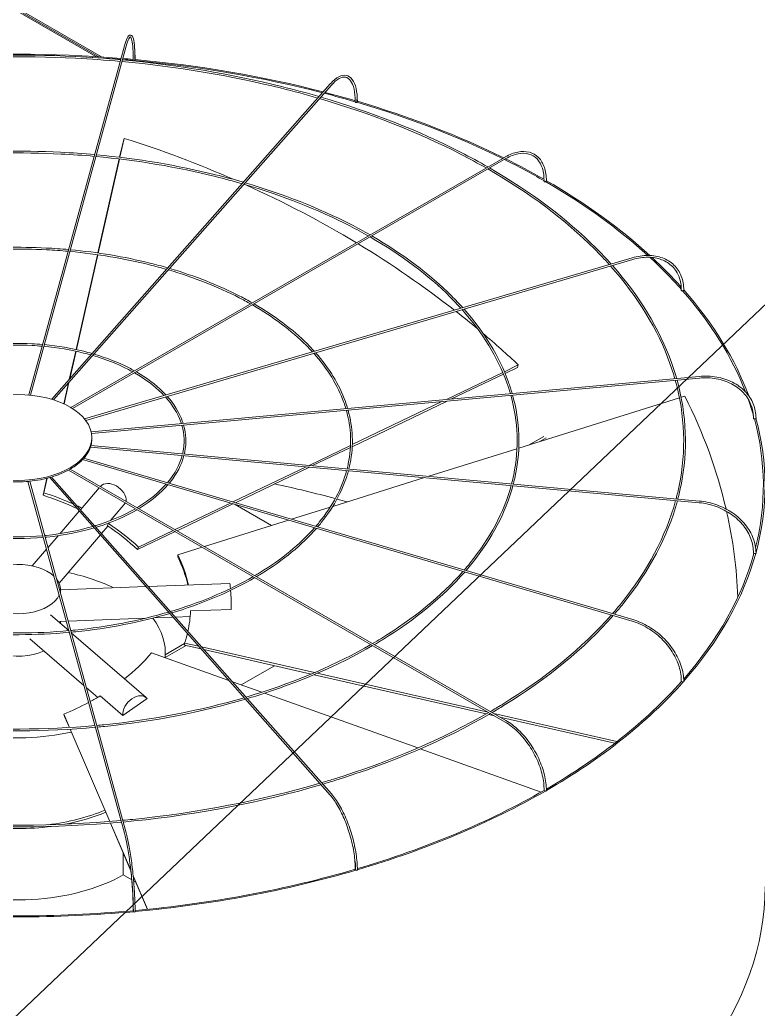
# Model space of a CAD drawing. Header units: millimetres. Extents: x -312439 to 477422, y -331570 to 212570.
# Drawn here: x -164590 to -163554, y -84775 to -83386 of the extents above; entities that cross this region are included whole.
import ezdxf

# ---------------------------------------------------------------- set-up
doc = ezdxf.new("R2010")
doc.units = ezdxf.units.MM
doc.styles.add('ROMAND', font='ROMAND.SHX')
doc.dimstyles.new('1-50 (MILIMETRO)', dxfattribs={"dimscale": 0, "dimtxt": 125, "dimasz": 125, "dimexe": 100, "dimexo": 100, "dimgap": 50, "dimtad": 0, "dimdec": 0, "dimzin": 0, "dimdsep": 46, "dimtxsty": 'ROMAND', "dimcen": -390, "dimclrd": 1, "dimclre": 1, "dimclrt": 3, "dimadec": 0, "dimazin": 0, "dimtfac": 1, "dimtdec": 0, "dimtix": 1, "dimtmove": 2, "dimatfit": 2, "dimfxl": 1, "dimtvp": 1, "dimtolj": 1, "dimtzin": 0, "dimarcsym": 0})

msp = doc.modelspace()

# ---------------------------------------------------------------- linework, layer by layer
at = {"color": 3, "linetype": 'Continuous', "lineweight": 0, "extrusion": (-1.11022e-16, 0.816497, 0.57735)}
for p, q in [((-164475.234, -83438.271), (-165473.568, -82861.883)), ((-165473.136, -82864.132), (-164479.131, -83438.022)), ((-165472.72, -82866.373), (-164483.011, -83437.781)), ((-164442.933, -83422.627), (-164577.401, -83912.795)), ((-164440.571, -83423.275), (-164574.926, -83913.033)), ((-164154.412, -83476.216), (-164545.09, -83918.898)), ((-164542.525, -83919.694), (-164152.576, -83477.837)), ((-164443.258, -83552.609), (-164449.279, -83579.19)), ((-164444.588, -83556.041), (-164443.258, -83552.609)), ((-164449.817, -83579.125), (-164444.588, -83556.041)), ((-163908.899, -83578.822), (-164518.091, -83930.539)), ((-164515.726, -83932.002), (-163907.675, -83580.944)), ((-164480.247, -83713.47), (-164450.361, -83581.527)), ((-164449.823, -83581.592), (-164479.711, -83713.547)), ((-164510.94, -83848.977), (-164480.79, -83715.867)), ((-164480.254, -83715.944), (-164510.413, -83849.091)), ((-163730.479, -83720.278), (-164499.049, -83946.372)), ((-163729.788, -83722.628), (-164497.414, -83948.444)), ((-164520.455, -83890.983), (-164511.481, -83851.366)), ((-164510.954, -83851.48), (-164519.711, -83890.14)), ((-163909.957, -83880.122), (-163890.35, -83870.712)), ((-163891.68, -83874.144), (-163890.35, -83870.712)), ((-164489.672, -83964.669), (-163636.584, -83886.659)), ((-163991.13, -83919.08), (-163912.167, -83881.183)), ((-163911.191, -83883.508), (-163983.94, -83918.423)), ((-163891.68, -83874.144), (-163908.98, -83882.446)), ((-164528.211, -83925.226), (-164521.583, -83895.963)), ((-164520.839, -83895.12), (-164527.71, -83925.458)), ((-163636.361, -83889.099), (-164489.215, -83967.087)), ((-163656.801, -83914.5), (-163661.893, -83916.095)), ((-163990.272, -83921.462), (-164123.43, -83985.369)), ((-164123.312, -83982.519), (-163997.462, -83922.119)), ((-163664.244, -83916.832), (-163889.771, -83987.483)), ((-163854.74, -83970.868), (-163876.099, -83983.2)), ((-164490.019, -83983.589), (-163636.361, -84061.65)), ((-164488.806, -83974.422), (-164488.806, -83972.422)), ((-164183.871, -84011.584), (-164125.807, -83983.716)), ((-163860.952, -83978.455), (-163851.276, -83972.868)), ((-163636.584, -84064.089), (-164490.742, -83985.982)), ((-164125.949, -83986.578), (-164178.982, -84012.031)), ((-163892.258, -83988.262), (-164015.772, -84026.955)), ((-163730.479, -84230.471), (-164501.807, -84003.565)), ((-164499.969, -84001.553), (-163729.788, -84228.121)), ((-163908.899, -84371.927), (-164521.489, -84018.248)), ((-163907.675, -84369.805), (-164519.012, -84016.849)), ((-164291.035, -84063.016), (-164188.176, -84013.65)), ((-164183.287, -84014.097), (-164287.427, -84064.077)), ((-164578.448, -84034.138), (-164442.933, -84528.122)), ((-164440.571, -84527.474), (-164575.969, -84033.915)), ((-164557.284, -84053.582), (-164551.901, -84029.814)), ((-164551.314, -84029.667), (-164555.954, -84050.15)), ((-164547.834, -84028.741), (-164154.412, -84474.533)), ((-164545.231, -84027.989), (-164152.576, -84472.912)), ((-164021.85, -84028.859), (-164150.832, -84069.266)), ((-164557.284, -84053.582), (-164555.954, -84050.15)), ((-164478.393, -84043.129), (-164504.739, -84073.871)), ((-164441.6, -84064.372), (-164462.725, -84089.02)), ((-164371.861, -84101.807), (-164294.334, -84064.599)), ((-164290.725, -84065.66), (-164369.219, -84103.333)), ((-164236.472, -84096.094), (-164287.586, -84066.584)), ((-164506.349, -84075.749), (-164533.553, -84107.491)), ((-164154.437, -84070.395), (-164208.441, -84087.313)), ((-164212.644, -84088.63), (-164330.653, -84125.598)), ((-164476.806, -84109.224), (-164534.774, -84176.86)), ((-164466.259, -84096.917), (-164475.197, -84107.346)), ((-164371.894, -84104.616), (-164424.607, -84129.915)), ((-164423.276, -84126.483), (-164374.536, -84103.091)), ((-164535.985, -84110.328), (-164550.394, -84127.141)), ((-164552.318, -84129.386), (-164572.375, -84152.788)), ((-164424.607, -84129.915), (-164423.276, -84126.483)), ((-164368.267, -84140.309), (-164368.172, -84137.352)), ((-164333.829, -84126.593), (-164368.172, -84137.352)), ((-164295.33, -84177.518), (-164409.532, -84181.751)), ((-164412.696, -84181.868), (-164532.97, -84186.326)), ((-164532.97, -84185.283), (-164532.97, -84190.657)), ((-164350.329, -84215.946), (-164293.1, -84213.825)), ((-164521.067, -84243.634), (-164546.61, -84221.499)), ((-164524.645, -84230.263), (-164533.651, -84230.597)), ((-164532.97, -84230.572), (-164532.97, -84233.319)), ((-164413.516, -84226.144), (-164522.13, -84230.17)), ((-164374.885, -84224.713), (-164401.612, -84225.703)), ((-164350.806, -84223.82), (-164371.721, -84224.595)), ((-164412.623, -84337.609), (-164517.616, -84246.625)), ((-164499.892, -84320.491), (-164575.566, -84254.914)), ((-164358.713, -84261.837), (-164385.692, -84277.413)), ((-164358.783, -84264.029), (-164358.688, -84261.072)), ((-164358.688, -84261.072), (-164338.795, -84265.607)), ((-164296.377, -84313.671), (-164405.083, -84274.844)), ((-164385.692, -84281.413), (-164356.487, -84264.552)), ((-164385.692, -84281.77), (-164385.692, -84274.52)), ((-164335.504, -84269.335), (-164358.783, -84264.029)), ((-164334.705, -84266.539), (-164176.536, -84302.594)), ((-164181.114, -84304.529), (-164331.415, -84270.268)), ((-164232.31, -84292.859), (-164279.067, -84319.853)), ((-164172.478, -84303.519), (-163932.722, -84358.173)), ((-164250.355, -84330.108), (-164291.606, -84315.375)), ((-163935.455, -84360.528), (-164177.021, -84305.462)), ((-164480.505, -84337.292), (-164496.56, -84323.378)), ((-164031.346, -84408.332), (-164246.581, -84331.456)), ((-164477.23, -84335.336), (-164445.434, -84362.89)), ((-164445.434, -84362.89), (-164411.239, -84339.07)), ((-163924.626, -84360.018), (-163751.909, -84399.39)), ((-164528.277, -84360.66), (-164520.157, -84379.576)), ((-164527.042, -84363.997), (-164528.277, -84360.66)), ((-164520.349, -84379.587), (-164527.042, -84363.997)), ((-163924.197, -84363.094), (-163931.931, -84361.331)), ((-163754.875, -84401.692), (-163916.102, -84364.94)), ((-164463.744, -84511.443), (-164519.322, -84381.979)), ((-164519.13, -84381.967), (-164463.554, -84511.428)), ((-163858.289, -84470.143), (-164027.975, -84409.536)), ((-164434.048, -84580.616), (-164462.725, -84513.818)), ((-164462.534, -84513.802), (-164434.116, -84580)), ((-164444.649, -84555.922), (-164444.649, -84586.598)), ((-164432.794, -84593.442), (-164444.649, -84586.598)), ((-164430.798, -84587.727), (-164410.585, -84634.812)), ((-164410.774, -84634.831), (-164430.741, -84588.321)), ((-164427.141, -84596.706), (-164430.132, -84594.979))]:
    msp.add_line(p, q, dxfattribs=at)
at = {"color": 3, "linetype": 'Continuous', "lineweight": 0}
for centre, major_axis, ratio, start_param, end_param in [((-164592.865, -84039.957), (-1048.768, 0), 0.57735027, 4.57359934, 4.85199434), ((-164592.865, -84039.957), (-1046.319, 0), 0.57735027, 4.57364216, 4.63432464), ((-164592.865, -84039.957), (-1046.319, 0), 0.57735027, 4.55682048, 4.57124415), ((-164592.865, -84039.957), (-1048.768, 0), 0.57735027, 4.55718579, 4.57120693), ((-164429.522, -83443.203), (1.225, -0.004), 0.56474576, 3.14159265, 4.55699194), ((-164429.522, -83443.203), (1.225, -0.004), 0.56474576, 4.55699194, 6.12778827), ((-164592.865, -84039.957), (-1046.319, 0), 0.57735027, 4.2914666, 4.55448885), ((-164429.331, -83442.505), (1.225, 0), 0.57735027, 5.71748689, 6.28318531), ((-164592.865, -84039.957), (-1048.768, 0), 0.57735027, 4.29134899, 4.55463788), ((-164592.865, -84039.957), (-1046.319, 0), 0.57735027, 4.24262693, 4.28868124), ((-164592.865, -84039.957), (-1048.768, 0), 0.57735027, 4.24381435, 4.28857014), ((-164118.001, -83501.642), (1.225, -0.01), 0.56597275, 3.14159265, 4.24604342), ((-164118.001, -83501.642), (1.225, -0.01), 0.56597275, 4.24604342, 5.81683974), ((-164592.865, -84039.957), (-1046.319, 0), 0.57735027, 4.00461262, 4.24016109), ((-164117.445, -83501.012), (1.225, 0), 0.57735027, 5.29033196, 6.28318531), ((-164592.865, -84039.957), (-1048.768, 0), 0.57735027, 4.00443097, 4.24060103), ((-164591.535, -84207.237), (-942.562, 365.4), 0.65992862, 4.64663537, 4.80984928), ((-164592.865, -84039.957), (-1046.319, 0), 0.57735027, 3.92863661, 4.00129229), ((-164592.865, -84039.957), (-1048.768, 0), 0.57735027, 3.93098858, 4.00111844), ((-164591.535, -84207.237), (-942.562, 365.4), 0.65992862, 4.45394149, 4.62923067), ((-163853.006, -83612.799), (1.225, -0.016), 0.56830663, 3.14159265, 3.93464288), ((-163853.006, -83612.799), (1.225, -0.016), 0.56830663, 3.93464288, 5.50543921), ((-164592.865, -84039.957), (-1046.319, 0), 0.57735027, 3.70570419, 3.9258203), ((-163852.14, -83612.299), (-1.225, 0), 0.57735027, 1.83263032, 3.14159265), ((-164592.865, -84039.957), (-1048.768, 0), 0.57735027, 3.70411228, 3.92650775), ((-164591.535, -84207.237), (-942.562, 365.4), 0.65992862, 4.28319099, 4.45112181), ((-164592.865, -84039.957), (-1046.319, 0), 0.57735027, 3.61515195, 3.70067928), ((-164592.865, -84039.957), (-1048.768, 0), 0.57735027, 3.61992048, 3.69877001), ((-163660.476, -83765.794), (-1.225, 0.021), 0.57151893, 0, 0.48093441), ((-163660.476, -83765.794), (-1.225, 0.021), 0.57151893, 0.48093441, 2.05173073), ((-164592.865, -84039.957), (-1046.319, 0), 0.57735027, 3.3609423, 3.61148113), ((-163659.385, -83765.473), (-1.225, 0), 0.57735027, 1.51847105, 3.14159265), ((-164592.865, -84039.957), (-1048.768, 0), 0.57735027, 3.35086888, 3.61231471), ((-164591.535, -84207.237), (-942.562, 365.4), 0.65992862, 4.23904287, 4.2800546), ((-164591.535, -84207.237), (-942.562, 365.4), 0.65992862, 4.15803474, 4.22871948), ((-164592.77, -84207.712), (1010.388, -32.497), 0.79709982, 0.20844184, 0.41264052), ((-164592.865, -84039.957), (-1046.319, 0), 0.57735027, 3.30554955, 3.34466555), ((-163559.257, -83945.651), (-1.225, 0.023), 0.57529521, 0, 0.1678974), ((-163559.257, -83945.651), (-1.225, 0.023), 0.57529521, 0.1678974, 1.73869372), ((-164592.865, -84039.957), (-1046.319, 0), 0.57735027, 2.9973499, 3.29716571), ((-163558.047, -83945.54), (-1.225, 0), 0.57735027, 1.20431179, 3.14159265), ((-164592.865, -84039.957), (-1048.768, 0), 0.57735027, 2.98561554, 3.29783032), ((-164593.298, -83974.422), (-104.492, 0), 0.57735027, 2.67392209, 2.98094469), ((-164593.298, -83974.422), (-104.492, 0), 0.57735027, 2.98808135, 3.14159265), ((-164593.298, -83974.422), (-104.492, 0), 0.57735027, 2.35976282, 2.66678542), ((-164593.298, -83974.422), (-104.492, 0), 0.57735027, 2.04560356, 2.35262616), ((-164593.298, -83974.422), (-104.492, 0), 0.57735027, 1.41728503, 1.72430763), ((-164593.298, -83974.422), (-104.492, 0), 0.57735027, 1.73144429, 2.03846689), ((-164460.275, -84055.963), (-16.786, 14.386), 0.73180825, 3.6699438, 6.25547108), ((-164592.865, -84604.846), (1046.319, 0), 0.57735027, 1.13086203, 1.21917829), ((-164592.865, -84210.669), (-226.18, 87.683), 0.65992862, 4.59602029, 4.80984928), ((-164591.535, -84207.237), (226.18, -87.683), 0.65992862, 1.48816133, 1.66825663), ((-164591.535, -84207.237), (226.18, -87.683), 0.65992862, 1.43137513, 1.46305029), ((-164592.865, -84604.846), (1046.319, 0), 0.57735027, 1.11315293, 1.12829513), ((-164592.77, -84207.712), (1010.388, -32.497), 0.79709982, 0.05380476, 0.20420122), ((-164591.535, -84207.237), (226.18, -87.683), 0.65992862, 1.01644208, 1.25303729), ((-164592.865, -84210.669), (-226.18, 87.683), 0.65992862, 4.15803474, 4.39268064), ((-164592.77, -84207.712), (242.456, -7.798), 0.79709982, 0.18583027, 0.41264052), ((-164592.865, -84039.957), (-1046.319, 0), 0.57735027, 2.6752935, 2.98289949), ((-164592.865, -84039.957), (-1048.768, 0), 0.57735027, 2.67086857, 2.98332964), ((-163559.257, -84134.763), (-1.225, 0.023), 0.57926583, 0, 1.42460911), ((-163558.047, -84134.874), (-1.225, 0), 0.57735027, 0.89015252, 3.14159265), ((-164592.865, -84185.283), (-59.895, 0), 0.57735027, 3.69756416, 5.76575409), ((-164592.865, -84210.669), (242.456, -7.798), 0.79709982, 0.20115917, 0.41264052), ((-164592.865, -84274.52), (-207.174, 0), 0.57735027, 4.00561733, 4.36390833), ((-164592.865, -84185.283), (-59.895, 0), 0.57735027, 3.02719924, 3.57014533), ((-164294.512, -84199.611), (-0.819, 22.092), 0.05230802, 5.46284956, 6.28318531), ((-164294.512, -84199.611), (-0.819, 22.092), 0.05230802, 4.01155215, 5.31083021), ((-164592.865, -84185.283), (-59.895, 0), 0.57735027, 0.78539816, 2.89978042), ((-164592.77, -84207.712), (242.456, -7.798), 0.79709982, 6.13145768, 6.28093219), ((-164592.865, -84274.52), (-207.174, 0), 0.57735027, 3.08204121, 3.55783774), ((-164592.77, -84207.712), (242.456, -7.798), 0.79709982, 6.04401129, 6.11604234), ((-164592.865, -84244.905), (-59.895, 0), 0.57735027, 1.1079301, 2.23846982), ((-164594.101, -84207.332), (-227.492, -84.221), 0.6873805, 2.02158825, 2.2576377), ((-164592.865, -84039.957), (-1046.319, 0), 0.57735027, 2.35898226, 2.6687056), ((-164592.865, -84039.957), (-1048.768, 0), 0.57735027, 2.35667794, 2.66891462), ((-163660.476, -84314.62), (-1.225, 0.021), 0.58304212, 0, 1.10944839), ((-163659.385, -84314.941), (-1.225, 0), 0.57735027, 0.57599326, 3.14159265), ((-164594.101, -84207.332), (-227.492, -84.221), 0.6873805, 1.60582316, 1.76537716), ((-164594.101, -84207.332), (-227.492, -84.221), 0.6873805, 1.7758456, 1.84274406), ((-164427.101, -84354.317), (14.478, 16.707), 0.67950023, 6.14949631, 8.84418497), ((-164592.865, -84274.52), (-207.174, 0), 0.57735027, 1.30817895, 1.9425337), ((-164592.865, -84039.957), (-1046.319, 0), 0.57735027, 2.04376734, 2.35460013), ((-164592.865, -84039.957), (-1048.768, 0), 0.57735027, 2.04258502, 2.35459852), ((-163853.006, -84467.615), (-1.225, 0.017), 0.58625442, 0, 0.79329185), ((-163852.14, -84468.115), (-1.225, 0), 0.57735027, 0.26183399, 3.14159265), ((-164592.865, -84399.025), (-207.174, 0), 0.57735027, 1.77816663, 2.202298), ((-164592.865, -84399.025), (-212.072, 0), 0.57735027, 1.89063678, 2.19285982), ((-164592.865, -84399.025), (-212.072, 0), 0.57735027, 1.3476903, 1.79509044), ((-164592.865, -84039.957), (-1046.319, 0), 0.57735027, 1.72891751, 2.04055715), ((-164592.865, -84039.957), (-1048.768, 0), 0.57735027, 1.72854634, 2.04038352), ((-164118.001, -84578.772), (-1.225, 0.011), 0.58858829, 0, 0.47632773), ((-164117.445, -84579.402), (-1.225, 0), 0.57735027, 0, 3.14159265), ((-164592.865, -84499.025), (-212.072, 0), 0.57735027, 0.98594125, 2.34464399), ((-164592.865, -84602.846), (-1048.768, 0), 0.57735027, 0, 3.14159265), ((-164592.865, -84039.957), (-1046.319, 0), 0.57735027, 1.41438895, 1.72636573), ((-164429.522, -84637.211), (-1.225, 0.004), 0.58981528, 0, 0.15883691), ((-164429.331, -84637.91), (-1.225, 0), 0.57735027, 0, 3.14159265), ((-164592.865, -84039.957), (-1048.768, 0), 0.57735027, 1.41453598, 1.72626058)]:
    msp.add_ellipse(centre, major_axis=major_axis, ratio=ratio, start_param=start_param, end_param=end_param, dxfattribs=at)
msp.add_ellipse((-164593.298, -83972.422), major_axis=(-104.492, 0), ratio=0.57735027, dxfattribs=at)
for points, knots in [([(-164428.106, -83442.505), (-164428.106, -83435.691), (-164428.312, -83429.625), (-164429.123, -83419.551), (-164429.721, -83415.555), (-164431.328, -83409.868), (-164432.23, -83407.807), (-164435.37, -83407.346), (-164436.363, -83407.936), (-164438.568, -83410.277), (-164439.798, -83412.895), (-164441.716, -83418.421), (-164442.325, -83420.411), (-164442.933, -83422.627)], [4.71238898, 4.71238898, 4.71238898, 4.71238898, 5.02654825, 5.02654825, 5.34070751, 5.34070751, 5.65486678, 5.65486678, 5.82360284, 5.82360284, 6.1377621, 6.1377621, 6.28318531, 6.28318531, 6.28318531, 6.28318531]), ([(-164440.571, -83423.275), (-164439.298, -83418.635), (-164438.021, -83415.069), (-164435.797, -83410.747), (-164434.8, -83410.148), (-164434.694, -83410.147), (-164433.874, -83410.742), (-164432.466, -83415.4), (-164431.888, -83418.8), (-164431.046, -83427.773), (-164430.798, -83433.492), (-164430.746, -83441.045), (-164430.744, -83442.113), (-164430.747, -83443.199)], [0, 0, 0, 0, 0.31526689, 0.31526689, 0.60947257, 0.60947257, 0.92674061, 0.92674061, 1.22083726, 1.22083726, 1.53563039, 1.53563039, 1.5863402, 1.5863402, 1.5863402, 1.5863402]), ([(-164429.633, -83417.964), (-164429.596, -83418.207), (-164429.561, -83418.454), (-164428.953, -83422.801), (-164428.576, -83428.014), (-164428.324, -83436.962), (-164428.288, -83440.004), (-164428.297, -83443.204)], [7.384497053, 7.384497053, 7.384497053, 7.384497053, 7.403952931, 7.403952931, 7.721220971, 7.721220971, 7.869487909, 7.869487909, 7.869487909, 7.869487909]), ([(-164448.288, -83442.146), (-164469.533, -83440.224), (-164490.892, -83438.725), (-164587.593, -83433.881), (-164663.658, -83435.393), (-164738.309, -83442.146)], [3.771589677, 3.771589677, 3.771589677, 3.771589677, 3.840445898, 3.840445898, 4.082391957, 4.082391957, 4.082391957, 4.082391957]), ([(-164448.946, -83444.546), (-164469.738, -83442.671), (-164490.639, -83441.201), (-164586.891, -83436.33), (-164662.98, -83437.813), (-164737.65, -83444.546)], [3.7720633, 3.7720633, 3.7720633, 3.7720633, 3.839550132, 3.839550132, 4.081918334, 4.081918334, 4.081918334, 4.081918334]), ([(-164170.073, -83493.961), (-164187.335, -83488.915), (-164204.867, -83484.178), (-164293.965, -83462.02), (-164369.122, -83449.43), (-164445.81, -83442.372)], [3.458315721, 3.458315721, 3.458315721, 3.458315721, 3.520259366, 3.520259366, 3.768912043, 3.768912043, 3.768912043, 3.768912043]), ([(-164171.864, -83495.99), (-164188.591, -83491.116), (-164205.573, -83486.533), (-164294.249, -83464.448), (-164369.588, -83451.825), (-164446.468, -83444.771)], [3.459637643, 3.459637643, 3.459637643, 3.459637643, 3.519736913, 3.519736913, 3.769381517, 3.769381517, 3.769381517, 3.769381517]), ([(-164116.221, -83501.012), (-164116.221, -83494.151), (-164116.823, -83487.956), (-164119.208, -83477.455), (-164120.987, -83473.143), (-164125.709, -83466.804), (-164128.705, -83464.781), (-164135.265, -83463.642), (-164138.702, -83464.335), (-164145.954, -83468.016), (-164149.812, -83471.16), (-164153.909, -83475.65), (-164154.161, -83475.931), (-164154.412, -83476.216)], [4.71238898, 4.71238898, 4.71238898, 4.71238898, 5.02654825, 5.02654825, 5.34070751, 5.34070751, 5.65486678, 5.65486678, 5.94845155, 5.94845155, 6.26261081, 6.26261081, 6.28318531, 6.28318531, 6.28318531, 6.28318531]), ([(-164152.576, -83477.837), (-164148.92, -83473.694), (-164145.288, -83470.631), (-164138.556, -83466.944), (-164135.494, -83466.318), (-164130.128, -83467.258), (-164127.741, -83468.834), (-164123.633, -83474.428), (-164121.967, -83478.447), (-164119.758, -83488.458), (-164119.199, -83494.42), (-164119.223, -83501.247), (-164119.225, -83501.439), (-164119.226, -83501.631)], [6.28318531, 6.28318531, 6.28318531, 6.28318531, 6.59783007, 6.59783007, 6.91209691, 6.91209691, 7.22936495, 7.22936495, 7.54663299, 7.54663299, 7.86046851, 7.86046851, 7.86952551, 7.86952551, 7.86952551, 7.86952551]), ([(-163935.492, -83594.175), (-163947.23, -83587.471), (-163959.276, -83580.946), (-164031.358, -83543.924), (-164097.967, -83517.684), (-164169.267, -83496.749)], [3.146975566, 3.146975566, 3.146975566, 3.146975566, 3.199958928, 3.199958928, 3.456525414, 3.456525414, 3.456525414, 3.456525414]), ([(-163933.037, -83592.758), (-163945.216, -83585.776), (-163957.727, -83578.987), (-164030.125, -83541.809), (-164096.48, -83515.636), (-164167.478, -83494.722)], [3.145113132, 3.145113132, 3.145113132, 3.145113132, 3.200037836, 3.200037836, 3.455209352, 3.455209352, 3.455209352, 3.455209352]), ([(-164116.814, -83497.594), (-164116.791, -83498.411), (-164116.778, -83499.238), (-164116.771, -83500.595), (-164116.772, -83501.118), (-164116.777, -83501.645)], [7.8059806913, 7.8059806913, 7.8059806913, 7.8059806913, 7.8451401512, 7.8451401512, 7.8694167814, 7.8694167814, 7.8694167814, 7.8694167814]), ([(-164484.855, -83575.441), (-164500.703, -83574.013), (-164516.636, -83572.898), (-164588.951, -83569.282), (-164645.872, -83570.406), (-164701.742, -83575.441)], [3.772165081, 3.772165081, 3.772165081, 3.772165081, 3.840593344, 3.840593344, 4.081816553, 4.081816553, 4.081816553, 4.081816553]), ([(-164485.513, -83577.841), (-164500.908, -83576.459), (-164516.384, -83575.374), (-164588.25, -83571.73), (-164645.194, -83572.826), (-164701.084, -83577.841)], [3.772797592, 3.772797592, 3.772797592, 3.772797592, 3.839399606, 3.839399606, 4.081184042, 4.081184042, 4.081184042, 4.081184042]), ([(-164277.982, -83616.235), (-164290.24, -83612.675), (-164302.679, -83609.323), (-164368.875, -83592.833), (-164425.377, -83583.362), (-164483.035, -83578.066)], [3.460983159, 3.460983159, 3.460983159, 3.460983159, 3.519648571, 3.519648571, 3.769222865, 3.769222865, 3.769222865, 3.769222865]), ([(-164276.191, -83614.205), (-164288.983, -83610.474), (-164301.973, -83606.969), (-164368.592, -83590.405), (-164424.911, -83580.966), (-164482.376, -83575.667)], [3.459218713, 3.459218713, 3.459218713, 3.459218713, 3.520344822, 3.520344822, 3.768597722, 3.768597722, 3.768597722, 3.768597722]), ([(-163850.915, -83612.299), (-163850.915, -83605.399), (-163851.86, -83599.019), (-163855.594, -83587.904), (-163858.387, -83583.17), (-163865.581, -83575.89), (-163869.974, -83573.346), (-163879.844, -83570.74), (-163885.311, -83570.673), (-163896.768, -83572.948), (-163902.764, -83575.3), (-163908.793, -83578.761), (-163908.846, -83578.792), (-163908.899, -83578.822)], [3.14159265, 3.14159265, 3.14159265, 3.14159265, 3.45575192, 3.45575192, 3.76991118, 3.76991118, 4.08269654, 4.08269654, 4.39544819, 4.39544819, 4.70960746, 4.70960746, 4.71238898, 4.71238898, 4.71238898, 4.71238898]), ([(-163907.675, -83580.944), (-163901.925, -83577.624), (-163896.199, -83575.382), (-163885.402, -83573.242), (-163880.336, -83573.342), (-163871.333, -83575.796), (-163867.387, -83578.145), (-163860.896, -83584.918), (-163858.354, -83589.352), (-163854.974, -83599.94), (-163854.141, -83606.09), (-163854.231, -83612.783)], [1.57079633, 1.57079633, 1.57079633, 1.57079633, 1.88806437, 1.88806437, 2.20533241, 2.20533241, 2.52260045, 2.52260045, 2.83986849, 2.83986849, 3.15713653, 3.15713653, 3.15713653, 3.15713653]), ([(-163762.746, -83729.77), (-163769.379, -83722.37), (-163776.309, -83715.058), (-163824.529, -83666.869), (-163874.939, -83629.013), (-163933.034, -83595.585)], [2.833719703, 2.833719703, 2.833719703, 2.833719703, 2.880073873, 2.880073873, 3.143270218, 3.143270218, 3.143270218, 3.143270218]), ([(-163760.145, -83729.005), (-163767.022, -83721.298), (-163774.22, -83713.686), (-163822.626, -83665.294), (-163872.811, -83627.536), (-163930.583, -83594.17)], [2.831913395, 2.831913395, 2.831913395, 2.831913395, 2.879924499, 2.879924499, 3.141418031, 3.141418031, 3.141418031, 3.141418031]), ([(-164100.767, -83689.597), (-164109.273, -83684.757), (-164117.994, -83680.042), (-164171.787, -83652.412), (-164221.822, -83632.707), (-164275.384, -83616.993)], [3.148849473, 3.148849473, 3.148849473, 3.148849473, 3.199944541, 3.199944541, 3.456834427, 3.456834427, 3.456834427, 3.456834427]), ([(-164098.31, -83688.179), (-164107.258, -83683.061), (-164116.444, -83678.083), (-164170.555, -83650.297), (-164220.335, -83630.66), (-164273.595, -83614.966)], [3.146361804, 3.146361804, 3.146361804, 3.146361804, 3.200049713, 3.200049713, 3.455080387, 3.455080387, 3.455080387, 3.455080387]), ([(-163970.989, -83791.03), (-163975.749, -83785.747), (-163980.712, -83780.525), (-164016.69, -83744.572), (-164054.602, -83716.12), (-164098.306, -83691.004)], [2.83591825, 2.83591825, 2.83591825, 2.83591825, 2.880098074, 2.880098074, 3.143909361, 3.143909361, 3.143909361, 3.143909361]), ([(-163968.384, -83790.264), (-163973.391, -83784.675), (-163978.622, -83779.153), (-164014.787, -83742.997), (-164052.474, -83714.643), (-164095.855, -83689.589)], [2.833499431, 2.833499431, 2.833499431, 2.833499431, 2.879899034, 2.879899034, 3.141439875, 3.141439875, 3.141439875, 3.141439875]), ([(-164521.409, -83708.692), (-164531.865, -83707.756), (-164542.376, -83707.025), (-164590.313, -83704.636), (-164628.094, -83705.374), (-164665.187, -83708.692)], [3.773286698, 3.773286698, 3.773286698, 3.773286698, 3.840886477, 3.840886477, 4.080694936, 4.080694936, 4.080694936, 4.080694936]), ([(-164522.068, -83711.092), (-164532.071, -83710.203), (-164542.123, -83709.501), (-164589.612, -83707.085), (-164627.416, -83707.793), (-164664.529, -83711.092)], [3.774238416, 3.774238416, 3.774238416, 3.774238416, 3.839097695, 3.839097695, 4.079743218, 4.079743218, 4.079743218, 4.079743218]), ([(-164384.07, -83736.444), (-164391.867, -83734.194), (-164399.773, -83732.071), (-164443.498, -83721.173), (-164481.157, -83714.854), (-164519.589, -83711.316)], [3.463595352, 3.463595352, 3.463595352, 3.463595352, 3.51947091, 3.51947091, 3.768879274, 3.768879274, 3.768879274, 3.768879274]), ([(-164382.277, -83734.413), (-164390.61, -83731.993), (-164399.067, -83729.716), (-164443.214, -83718.745), (-164480.691, -83712.458), (-164518.931, -83708.917)], [3.46094335, 3.46094335, 3.46094335, 3.46094335, 3.520514255, 3.520514255, 3.7679441, 3.7679441, 3.7679441, 3.7679441]), ([(-163658.16, -83765.473), (-163658.16, -83758.544), (-163659.358, -83751.945), (-163664.059, -83740.068), (-163667.564, -83734.794), (-163676.526, -83726.126), (-163681.98, -83722.736), (-163694.264, -83718.171), (-163701.09, -83716.996), (-163715.443, -83716.945), (-163722.967, -83718.068), (-163730.479, -83720.278)], [4.71238898, 4.71238898, 4.71238898, 4.71238898, 5.02654825, 5.02654825, 5.34070751, 5.34070751, 5.65486678, 5.65486678, 5.96902604, 5.96902604, 6.28318531, 6.28318531, 6.28318531, 6.28318531]), ([(-163729.788, -83722.628), (-163722.525, -83720.492), (-163715.276, -83719.424), (-163701.54, -83719.517), (-163695.055, -83720.676), (-163683.487, -83725.076), (-163678.404, -83728.314), (-163670.107, -83736.547), (-163666.891, -83741.541), (-163662.63, -83752.832), (-163661.588, -83759.129), (-163661.7, -83765.774)], [6.28318531, 6.28318531, 6.28318531, 6.28318531, 6.60045335, 6.60045335, 6.91772139, 6.91772139, 7.23498943, 7.23498943, 7.55225747, 7.55225747, 7.86952551, 7.86952551, 7.86952551, 7.86952551]), ([(-164263.544, -83783.577), (-164269.274, -83780.316), (-164275.148, -83777.14), (-164310.974, -83758.744), (-164344.169, -83745.645), (-164379.681, -83735.172)], [3.148732281, 3.148732281, 3.148732281, 3.148732281, 3.200072384, 3.200072384, 3.454746323, 3.454746323, 3.454746323, 3.454746323]), ([(-163670.752, -83889.784), (-163672.773, -83882.702), (-163675.041, -83875.644), (-163694.505, -83821.145), (-163722.632, -83774.982), (-163760.943, -83731.793)], [2.519571261, 2.519571261, 2.519571261, 2.519571261, 2.559550642, 2.559550642, 2.829500903, 2.829500903, 2.829500903, 2.829500903]), ([(-163668.269, -83889.557), (-163670.383, -83882.115), (-163672.766, -83874.699), (-163692.391, -83819.998), (-163720.373, -83774.03), (-163758.347, -83731.03)], [2.518738954, 2.518738954, 2.518738954, 2.518738954, 2.560443172, 2.560443172, 2.827714195, 2.827714195, 2.827714195, 2.827714195]), ([(-164266.005, -83784.997), (-164271.29, -83782.012), (-164276.697, -83779.099), (-164312.207, -83760.859), (-164345.657, -83747.693), (-164381.47, -83737.2)], [3.152476318, 3.152476318, 3.152476318, 3.152476318, 3.199914714, 3.199914714, 3.457374967, 3.457374967, 3.457374967, 3.457374967]), ([(-164179.204, -83852.282), (-164182.098, -83849.103), (-164185.103, -83845.958), (-164208.841, -83822.239), (-164234.242, -83803.199), (-164263.538, -83786.401)], [2.840166791, 2.840166791, 2.840166791, 2.840166791, 2.880145835, 2.880145835, 3.145067211, 3.145067211, 3.145067211, 3.145067211]), ([(-164176.594, -83851.514), (-164179.738, -83848.03), (-164183.012, -83844.586), (-164206.938, -83820.664), (-164232.113, -83801.721), (-164261.087, -83784.986)], [2.836508955, 2.836508955, 2.836508955, 2.836508955, 2.879847671, 2.879847671, 3.141363941, 3.141363941, 3.141363941, 3.141363941]), ([(-163901.567, -83910.89), (-163903.012, -83905.899), (-163904.619, -83900.923), (-163919.131, -83860.262), (-163940.309, -83825.535), (-163969.18, -83793.051)], [2.521788299, 2.521788299, 2.521788299, 2.521788299, 2.55939978, 2.55939978, 2.830291828, 2.830291828, 2.830291828, 2.830291828]), ([(-163899.083, -83910.663), (-163900.621, -83905.312), (-163902.345, -83899.979), (-163917.016, -83859.114), (-163938.05, -83824.582), (-163966.584, -83792.288)], [2.520659116, 2.520659116, 2.520659116, 2.520659116, 2.560589234, 2.560589234, 2.827907762, 2.827907762, 2.827907762, 2.827907762]), ([(-164557.964, -83841.943), (-164563.027, -83841.501), (-164568.115, -83841.153), (-164591.674, -83839.991), (-164610.316, -83840.341), (-164628.632, -83841.943)], [3.776630452, 3.776630452, 3.776630452, 3.776630452, 3.841752063, 3.841752063, 4.077351182, 4.077351182, 4.077351182, 4.077351182]), ([(-164558.623, -83844.345), (-164563.232, -83843.947), (-164567.862, -83843.628), (-164590.972, -83842.44), (-164609.637, -83842.762), (-164627.974, -83844.345)], [3.778551419, 3.778551419, 3.778551419, 3.778551419, 3.838185012, 3.838185012, 4.075430215, 4.075430215, 4.075430215, 4.075430215]), ([(-164490.162, -83856.658), (-164493.494, -83855.715), (-164496.865, -83854.818), (-164518.119, -83849.513), (-164536.937, -83846.346), (-164556.144, -83844.567)], [3.471418325, 3.471418325, 3.471418325, 3.471418325, 3.518930063, 3.518930063, 3.767850767, 3.767850767, 3.767850767, 3.767850767]), ([(-164488.365, -83854.623), (-164492.236, -83853.513), (-164496.16, -83852.465), (-164517.835, -83847.085), (-164536.471, -83843.951), (-164555.486, -83842.168)], [3.466082688, 3.466082688, 3.466082688, 3.466082688, 3.521010964, 3.521010964, 3.765995554, 3.765995554, 3.765995554, 3.765995554]), ([(-164431.256, -83880.405), (-164433.31, -83879.27), (-164435.4, -83878.156), (-164452.626, -83869.307), (-164469.491, -83862.678), (-164487.555, -83857.407)], [3.163350536, 3.163350536, 3.163350536, 3.163350536, 3.199816759, 3.199816759, 3.458993739, 3.458993739, 3.458993739, 3.458993739]), ([(-164428.785, -83878.978), (-164431.291, -83877.572), (-164433.85, -83876.198), (-164451.393, -83867.191), (-164468.003, -83860.631), (-164485.766, -83855.379)], [3.15578841, 3.15578841, 3.15578841, 3.15578841, 3.200131949, 3.200131949, 3.453750875, 3.453750875, 3.453750875, 3.453750875]), ([(-164132.376, -83931.996), (-164133.242, -83929.08), (-164134.192, -83926.171), (-164143.751, -83899.346), (-164157.97, -83876.068), (-164177.385, -83854.3)], [2.526062853, 2.526062853, 2.526062853, 2.526062853, 2.559096419, 2.559096419, 2.831723129, 2.831723129, 2.831723129, 2.831723129]), ([(-164129.889, -83931.769), (-164130.852, -83928.493), (-164131.918, -83925.227), (-164141.637, -83898.198), (-164155.711, -83875.115), (-164174.788, -83853.536)], [2.5243135, 2.5243135, 2.5243135, 2.5243135, 2.560878912, 2.560878912, 2.828143092, 2.828143092, 2.828143092, 2.828143092]), ([(-164387.442, -83913.54), (-164388.455, -83912.462), (-164389.493, -83911.391), (-164400.991, -83899.907), (-164413.881, -83890.278), (-164428.772, -83881.799)], [2.852936139, 2.852936139, 2.852936139, 2.852936139, 2.880283876, 2.880283876, 3.148538696, 3.148538696, 3.148538696, 3.148538696]), ([(-164384.815, -83912.767), (-164386.088, -83911.387), (-164387.402, -83910.02), (-164399.088, -83898.331), (-164411.753, -83888.8), (-164426.318, -83880.383)], [2.84544614, 2.84544614, 2.84544614, 2.84544614, 2.879690294, 2.879690294, 3.141137935, 3.141137935, 3.141137935, 3.141137935]), ([(-163556.822, -83945.54), (-163556.822, -83938.596), (-163558.154, -83931.766), (-163563.349, -83919.023), (-163567.211, -83913.113), (-163577.068, -83902.799), (-163583.061, -83898.396), (-163596.578, -83891.513), (-163604.102, -83889.034), (-163619.947, -83886.227), (-163628.267, -83885.899), (-163636.584, -83886.659)], [4.71238898, 4.71238898, 4.71238898, 4.71238898, 5.02654825, 5.02654825, 5.34070751, 5.34070751, 5.65486678, 5.65486678, 5.96902604, 5.96902604, 6.28318531, 6.28318531, 6.28318531, 6.28318531]), ([(-163669.025, -84058.663), (-163667.419, -84052.593), (-163665.993, -84046.507), (-163654.692, -83991.169), (-163656.489, -83941.144), (-163670.077, -83892.182)], [2.204619764, 2.204619764, 2.204619764, 2.204619764, 2.238829514, 2.238829514, 2.515060108, 2.515060108, 2.515060108, 2.515060108]), ([(-163666.551, -84058.889), (-163664.867, -84052.49), (-163663.38, -84046.072), (-163652.275, -83990.578), (-163654.134, -83940.723), (-163667.598, -83891.955)], [2.205366155, 2.205366155, 2.205366155, 2.205366155, 2.241163262, 2.241163262, 2.514260549, 2.514260549, 2.514260549, 2.514260549]), ([(-163636.361, -83889.099), (-163628.3, -83888.362), (-163620.244, -83888.691), (-163604.951, -83891.444), (-163597.717, -83893.867), (-163584.794, -83900.549), (-163579.107, -83904.806), (-163569.833, -83914.721), (-163566.246, -83920.375), (-163561.508, -83932.526), (-163560.357, -83939.022), (-163560.481, -83945.628)], [6.28318531, 6.28318531, 6.28318531, 6.28318531, 6.60045335, 6.60045335, 6.91772139, 6.91772139, 7.23498943, 7.23498943, 7.55225747, 7.55225747, 7.86952551, 7.86952551, 7.86952551, 7.86952551]), ([(-164363.21, -83953.104), (-164363.48, -83952.261), (-164363.764, -83951.42), (-164368.37, -83938.431), (-164375.631, -83926.602), (-164385.594, -83915.55)], [2.538956365, 2.538956365, 2.538956365, 2.538956365, 2.558172992, 2.558172992, 2.836025224, 2.836025224, 2.836025224, 2.836025224]), ([(-164360.713, -83952.876), (-164361.089, -83951.675), (-164361.493, -83950.476), (-164366.257, -83937.283), (-164373.371, -83925.648), (-164382.992, -83914.784)], [2.535128932, 2.535128932, 2.535128932, 2.535128932, 2.561728893, 2.561728893, 2.828841782, 2.828841782, 2.828841782, 2.828841782]), ([(-163899.814, -84037.559), (-163898.707, -84033.32), (-163897.718, -84029.07), (-163889.254, -83987.765), (-163890.616, -83950.127), (-163900.886, -83913.288)], [2.206572109, 2.206572109, 2.206572109, 2.206572109, 2.238438586, 2.238438586, 2.515769314, 2.515769314, 2.515769314, 2.515769314]), ([(-163897.342, -84037.785), (-163896.157, -84033.216), (-163895.106, -84028.636), (-163886.837, -83987.174), (-163888.261, -83949.705), (-163898.406, -83913.061)], [2.20754654, 2.20754654, 2.20754654, 2.20754654, 2.241548585, 2.241548585, 2.514698228, 2.514698228, 2.514698228, 2.514698228]), ([(-164130.62, -84016.453), (-164130.004, -84014.031), (-164129.445, -84011.603), (-164123.819, -83984.331), (-164124.742, -83959.093), (-164131.683, -83934.393)], [2.210316481, 2.210316481, 2.210316481, 2.210316481, 2.237655596, 2.237655596, 2.51702204, 2.51702204, 2.51702204, 2.51702204]), ([(-164128.151, -84016.679), (-164127.457, -84013.927), (-164126.836, -84011.169), (-164121.403, -83983.739), (-164122.388, -83958.672), (-164129.203, -83934.166)], [2.211718384, 2.211718384, 2.211718384, 2.211718384, 2.242315601, 2.242315601, 2.515402874, 2.515402874, 2.515402874, 2.515402874]), ([(-164361.445, -83995.346), (-164361.304, -83994.741), (-164361.169, -83994.136), (-164358.383, -83980.895), (-164358.868, -83968.06), (-164362.482, -83955.498)], [2.221614787, 2.221614787, 2.221614787, 2.221614787, 2.235297735, 2.235297735, 2.520800805, 2.520800805, 2.520800805, 2.520800805]), ([(-164358.983, -83995.571), (-164358.768, -83994.637), (-164358.569, -83993.701), (-164355.969, -83980.304), (-164356.515, -83967.638), (-164360, -83955.271)], [2.224061215, 2.224061215, 2.224061215, 2.224061215, 2.244587809, 2.244587809, 2.517487833, 2.517487833, 2.517487833, 2.517487833]), ([(-164382.771, -84036.029), (-164382.362, -84035.544), (-164381.958, -84035.057), (-164372.017, -84022.892), (-164365.434, -84010.45), (-164362.048, -83997.751)], [1.903307061, 1.903307061, 1.903307061, 1.903307061, 1.915350543, 1.915350543, 2.203452943, 2.203452943, 2.203452943, 2.203452943]), ([(-164380.209, -84036.783), (-164379.709, -84036.18), (-164379.217, -84035.575), (-164369.4, -84023.267), (-164362.919, -84010.773), (-164359.574, -83997.977)], [1.909987851, 1.909987851, 1.909987851, 1.909987851, 1.924618049, 1.924618049, 2.206425781, 2.206425781, 2.206425781, 2.206425781]), ([(-164174.55, -84097.283), (-164172.916, -84095.39), (-164171.322, -84093.485), (-164151.04, -84068.517), (-164138.04, -84043.953), (-164131.251, -84018.855)], [1.894116328, 1.894116328, 1.894116328, 1.894116328, 1.917671716, 1.917671716, 2.201274894, 2.201274894, 2.201274894, 2.201274894]), ([(-164171.972, -84098.041), (-164170.251, -84096.029), (-164168.574, -84094.005), (-164148.42, -84068.891), (-164135.521, -84044.276), (-164128.775, -84019.082)], [1.897570624, 1.897570624, 1.897570624, 1.897570624, 1.922320382, 1.922320382, 2.202808492, 2.202808492, 2.202808492, 2.202808492]), ([(-164425.263, -84070.976), (-164424.661, -84070.618), (-164424.062, -84070.258), (-164407.888, -84060.432), (-164394.727, -84049.667), (-164384.525, -84038.067)], [1.585149833, 1.585149833, 1.585149833, 1.585149833, 1.596233634, 1.596233634, 1.886390456, 1.886390456, 1.886390456, 1.886390456]), ([(-164422.835, -84072.377), (-164422.211, -84072.001), (-164421.592, -84071.624), (-164405.368, -84061.618), (-164392.172, -84050.668), (-164381.939, -84038.828)], [1.592315094, 1.592315094, 1.592315094, 1.592315094, 1.603748231, 1.603748231, 1.893388943, 1.893388943, 1.893388943, 1.893388943]), ([(-163966.339, -84158.533), (-163963.472, -84155.234), (-163960.683, -84151.913), (-163930.062, -84114.14), (-163910.645, -84077.456), (-163900.454, -84039.96)], [1.891059564, 1.891059564, 1.891059564, 1.891059564, 1.918447026, 1.918447026, 2.200552897, 2.200552897, 2.200552897, 2.200552897]), ([(-163963.757, -84159.293), (-163960.803, -84155.875), (-163957.932, -84152.433), (-163927.441, -84114.514), (-163908.125, -84077.778), (-163897.978, -84040.187)], [1.893387733, 1.893387733, 1.893387733, 1.893387733, 1.921549455, 1.921549455, 2.201585872, 2.201585872, 2.201585872, 2.201585872]), ([(-163758.164, -84219.773), (-163754.049, -84215.057), (-163750.053, -84210.307), (-163709.095, -84159.731), (-163683.265, -84110.942), (-163669.67, -84061.064)], [1.889456602, 1.889456602, 1.889456602, 1.889456602, 1.918834976, 1.918834976, 2.200108517, 2.200108517, 2.200108517, 2.200108517]), ([(-163755.578, -84220.534), (-163751.378, -84215.699), (-163747.302, -84210.828), (-163706.473, -84160.105), (-163680.745, -84111.264), (-163667.193, -84061.29)], [1.891212574, 1.891212574, 1.891212574, 1.891212574, 1.921163042, 1.921163042, 2.200887841, 2.200887841, 2.200887841, 2.200887841]), ([(-163636.584, -84064.089), (-163628.523, -84064.826), (-163620.459, -84066.63), (-163605.138, -84072.19), (-163597.882, -84075.946), (-163584.909, -84085.026), (-163579.194, -84090.35), (-163569.871, -84102.02), (-163566.265, -84108.365), (-163561.508, -84121.436), (-163560.357, -84128.158), (-163560.481, -84134.74)], [0, 0, 0, 0, 0.31726804, 0.31726804, 0.63453608, 0.63453608, 0.95180412, 0.95180412, 1.26907216, 1.26907216, 1.5863402, 1.5863402, 1.5863402, 1.5863402]), ([(-163556.822, -84134.874), (-163556.822, -84127.93), (-163558.153, -84120.874), (-163563.328, -84107.234), (-163567.17, -84100.653), (-163576.979, -84088.595), (-163582.944, -84083.12), (-163596.413, -84073.799), (-163603.915, -84069.954), (-163619.731, -84064.259), (-163628.044, -84062.411), (-163636.361, -84061.65)], [4.71238898, 4.71238898, 4.71238898, 4.71238898, 5.02654825, 5.02654825, 5.34070751, 5.34070751, 5.65486678, 5.65486678, 5.96902604, 5.96902604, 6.28318531, 6.28318531, 6.28318531, 6.28318531]), ([(-164484.711, -84096.565), (-164484.021, -84096.357), (-164483.332, -84096.146), (-164462.453, -84089.691), (-164443.872, -84081.73), (-164427.695, -84072.4)], [1.267045676, 1.267045676, 1.267045676, 1.267045676, 1.27702015, 1.27702015, 1.570336557, 1.570336557, 1.570336557, 1.570336557]), ([(-164482.929, -84098.584), (-164482.18, -84098.355), (-164481.433, -84098.123), (-164460.309, -84091.499), (-164441.563, -84083.36), (-164425.25, -84073.812)], [1.272186296, 1.272186296, 1.272186296, 1.272186296, 1.282962347, 1.282962347, 1.577666055, 1.577666055, 1.577666055, 1.577666055]), ([(-164465.971, -84092.868), (-164465.988, -84093.022), (-164466.007, -84093.175), (-164466.188, -84094.477), (-164466.47, -84095.554), (-164466.847, -84096.527)], [25.28971129, 25.28971129, 25.28971129, 25.28971129, 25.51327082, 25.51327082, 27.21415767, 27.21415767, 27.21415767, 27.21415767]), ([(-164555.056, -84110.147), (-164554.405, -84110.085), (-164553.755, -84110.021), (-164530.243, -84107.659), (-164507.983, -84103.389), (-164487.299, -84097.334)], [0.949238609, 0.949238609, 0.949238609, 0.949238609, 0.957681574, 0.957681574, 1.254620941, 1.254620941, 1.254620941, 1.254620941]), ([(-164554.398, -84112.544), (-164553.527, -84112.46), (-164552.656, -84112.373), (-164528.754, -84109.906), (-164506.338, -84105.536), (-164485.511, -84099.361)], [0.951064936, 0.951064936, 0.951064936, 0.951064936, 0.962301991, 0.962301991, 1.259854639, 1.259854639, 1.259854639, 1.259854639]), ([(-164260.022, -84166.377), (-164257.819, -84165.087), (-164255.639, -84163.784), (-164222.673, -84143.681), (-164196.6, -84122.334), (-164176.321, -84099.315)], [1.577975631, 1.577975631, 1.577975631, 1.577975631, 1.598113062, 1.598113062, 1.885671956, 1.885671956, 1.885671956, 1.885671956]), ([(-164257.584, -84167.785), (-164255.363, -84166.475), (-164253.165, -84165.151), (-164220.151, -84144.867), (-164194.042, -84123.335), (-164173.731, -84100.077)], [1.581619842, 1.581619842, 1.581619842, 1.581619842, 1.601882376, 1.601882376, 1.889205457, 1.889205457, 1.889205457, 1.889205457]), ([(-164629.722, -84112.776), (-164628.845, -84112.855), (-164627.968, -84112.931), (-164603.839, -84114.948), (-164580.087, -84114.87), (-164556.875, -84112.776)], [0.630366287, 0.630366287, 0.630366287, 0.630366287, 0.641648359, 0.641648359, 0.94043004, 0.94043004, 0.94043004, 0.94043004]), ([(-164629.063, -84110.375), (-164628.594, -84110.417), (-164628.124, -84110.458), (-164604.446, -84112.483), (-164580.719, -84112.442), (-164557.533, -84110.375)], [0.632258371, 0.632258371, 0.632258371, 0.632258371, 0.638337859, 0.638337859, 0.938537956, 0.938537956, 0.938537956, 0.938537956]), ([(-164094.788, -84261.775), (-164090.979, -84259.555), (-164087.214, -84257.309), (-164037.457, -84226.93), (-163998.472, -84195), (-163968.117, -84160.564)], [1.575583148, 1.575583148, 1.575583148, 1.575583148, 1.598741205, 1.598741205, 1.885432931, 1.885432931, 1.885432931, 1.885432931]), ([(-164092.346, -84263.185), (-164088.52, -84260.944), (-164084.739, -84258.678), (-164034.935, -84228.116), (-163995.913, -84196.002), (-163965.526, -84161.326)], [1.578026357, 1.578026357, 1.578026357, 1.578026357, 1.601256762, 1.601256762, 1.887796271, 1.887796271, 1.887796271, 1.887796271]), ([(-164378.623, -84216.775), (-164376.314, -84216.087), (-164374.014, -84215.388), (-164331.597, -84202.227), (-164294.656, -84186.374), (-164262.463, -84167.796)], [1.261848076, 1.261848076, 1.261848076, 1.261848076, 1.278507505, 1.278507505, 1.570566343, 1.570566343, 1.570566343, 1.570566343]), ([(-164376.838, -84218.798), (-164374.47, -84218.088), (-164372.113, -84217.366), (-164329.452, -84204.035), (-164292.346, -84188.005), (-164260.016, -84169.209)], [1.264451017, 1.264451017, 1.264451017, 1.264451017, 1.281488092, 1.281488092, 1.574251683, 1.574251683, 1.574251683, 1.574251683]), ([(-164518.501, -84243.399), (-164516.503, -84243.212), (-164514.506, -84243.018), (-164466.896, -84238.202), (-164422.484, -84229.652), (-164381.214, -84217.541)], [0.945863763, 0.945863763, 0.945863763, 0.945863763, 0.95883914, 0.95883914, 1.255627672, 1.255627672, 1.255627672, 1.255627672]), ([(-164517.843, -84245.797), (-164515.624, -84245.589), (-164513.407, -84245.371), (-164465.407, -84240.449), (-164420.839, -84231.8), (-164379.425, -84219.568)], [0.946791669, 0.946791669, 0.946791669, 0.946791669, 0.961156725, 0.961156725, 1.25825401, 1.25825401, 1.25825401, 1.25825401]), ([(-163929.594, -84357.15), (-163924.164, -84353.993), (-163918.802, -84350.797), (-163852.258, -84310.143), (-163800.372, -84267.643), (-163759.945, -84221.803)], [1.574326589, 1.574326589, 1.574326589, 1.574326589, 1.599055591, 1.599055591, 1.885237716, 1.885237716, 1.885237716, 1.885237716]), ([(-163927.15, -84358.561), (-163921.704, -84355.383), (-163916.326, -84352.166), (-163849.736, -84311.329), (-163797.812, -84268.645), (-163757.353, -84222.565)], [1.576164321, 1.576164321, 1.576164321, 1.576164321, 1.600943265, 1.600943265, 1.88701346, 1.88701346, 1.88701346, 1.88701346]), ([(-163730.479, -84230.471), (-163723.216, -84232.607), (-163715.943, -84235.812), (-163702.11, -84244.044), (-163695.553, -84249.069), (-163683.822, -84260.433), (-163678.649, -84266.77), (-163670.207, -84280.113), (-163666.94, -84287.116), (-163662.63, -84301.073), (-163661.588, -84308.025), (-163661.7, -84314.599)], [0, 0, 0, 0, 0.31726804, 0.31726804, 0.63453608, 0.63453608, 0.95180412, 0.95180412, 1.26907216, 1.26907216, 1.5863402, 1.5863402, 1.5863402, 1.5863402]), ([(-163658.16, -84314.941), (-163658.16, -84308.012), (-163659.357, -84300.753), (-163664.006, -84286.273), (-163667.458, -84279.053), (-163676.275, -84265.339), (-163681.639, -84258.846), (-163693.762, -84247.209), (-163700.518, -84242.066), (-163714.776, -84233.626), (-163722.275, -84230.331), (-163729.788, -84228.121)], [4.71238898, 4.71238898, 4.71238898, 4.71238898, 5.02654825, 5.02654825, 5.34070751, 5.34070751, 5.65486678, 5.65486678, 5.96902604, 5.96902604, 6.28318531, 6.28318531, 6.28318531, 6.28318531]), ([(-164666.276, -84246.026), (-164664.501, -84246.187), (-164662.724, -84246.343), (-164614.383, -84250.406), (-164566.803, -84250.248), (-164520.32, -84246.026)], [0.629347255, 0.629347255, 0.629347255, 0.629347255, 0.640828535, 0.640828535, 0.941449071, 0.941449071, 0.941449071, 0.941449071]), ([(-164665.618, -84243.626), (-164664.249, -84243.75), (-164662.88, -84243.87), (-164614.991, -84247.942), (-164567.435, -84247.82), (-164520.979, -84243.626)], [0.630291706, 0.630291706, 0.630291706, 0.630291706, 0.639167998, 0.639167998, 0.940504621, 0.940504621, 0.940504621, 0.940504621]), ([(-164272.537, -84336.983), (-164268.607, -84335.817), (-164264.696, -84334.629), (-164200.741, -84314.763), (-164145.441, -84291.018), (-164097.232, -84263.193)], [1.260112578, 1.260112578, 1.260112578, 1.260112578, 1.279004431, 1.279004431, 1.570642983, 1.570642983, 1.570642983, 1.570642983]), ([(-164270.75, -84339.007), (-164266.763, -84337.819), (-164262.795, -84336.609), (-164198.595, -84316.571), (-164143.13, -84292.649), (-164094.783, -84264.606)], [1.261855173, 1.261855173, 1.261855173, 1.261855173, 1.280993608, 1.280993608, 1.573104483, 1.573104483, 1.573104483, 1.573104483]), ([(-164481.947, -84376.649), (-164478.6, -84376.339), (-164475.257, -84376.014), (-164403.549, -84368.744), (-164336.986, -84355.915), (-164275.128, -84337.748)], [0.944736348, 0.944736348, 0.944736348, 0.944736348, 0.959225727, 0.959225727, 1.25596384, 1.25596384, 1.25596384, 1.25596384]), ([(-164481.288, -84379.048), (-164477.721, -84378.716), (-164474.159, -84378.368), (-164402.06, -84370.992), (-164335.341, -84358.063), (-164273.34, -84339.775)], [0.945358255, 0.945358255, 0.945358255, 0.945358255, 0.960772431, 0.960772431, 1.257716852, 1.257716852, 1.257716852, 1.257716852]), ([(-164166.483, -84457.154), (-164160.921, -84455.507), (-164155.388, -84453.829), (-164069.901, -84427.258), (-163996.255, -84395.629), (-163932.039, -84358.567)], [1.259205702, 1.259205702, 1.259205702, 1.259205702, 1.279253109, 1.279253109, 1.570621219, 1.570621219, 1.570621219, 1.570621219]), ([(-164164.696, -84459.179), (-164159.077, -84457.51), (-164153.487, -84455.808), (-164067.756, -84429.066), (-163993.945, -84397.26), (-163929.591, -84359.98)], [1.260515466, 1.260515466, 1.260515466, 1.260515466, 1.280745787, 1.280745787, 1.572469242, 1.572469242, 1.572469242, 1.572469242]), ([(-163908.899, -84371.927), (-163903.149, -84375.246), (-163897.378, -84379.642), (-163886.393, -84390.149), (-163881.181, -84396.259), (-163871.85, -84409.577), (-163867.733, -84416.782), (-163861.011, -84431.558), (-163858.407, -84439.127), (-163854.972, -84453.856), (-163854.141, -84461.014), (-163854.231, -84467.598)], [4.71238898, 4.71238898, 4.71238898, 4.71238898, 5.02965702, 5.02965702, 5.34692506, 5.34692506, 5.6641931, 5.6641931, 5.98146114, 5.98146114, 6.29872918, 6.29872918, 6.29872918, 6.29872918]), ([(-163850.915, -84468.115), (-163850.915, -84461.215), (-163851.861, -84453.795), (-163855.535, -84438.616), (-163858.264, -84430.859), (-163865.239, -84415.747), (-163869.484, -84408.394), (-163879.084, -84394.797), (-163884.438, -84388.555), (-163895.746, -84377.784), (-163901.699, -84373.255), (-163907.675, -84369.805)], [0, 0, 0, 0, 0.31415927, 0.31415927, 0.62831853, 0.62831853, 0.9424778, 0.9424778, 1.25663706, 1.25663706, 1.57079633, 1.57079633, 1.57079633, 1.57079633]), ([(-164702.831, -84379.276), (-164700.157, -84379.52), (-164697.48, -84379.754), (-164624.927, -84385.865), (-164553.518, -84385.626), (-164483.766, -84379.276)], [0.629005431, 0.629005431, 0.629005431, 0.629005431, 0.64055333, 0.64055333, 0.941790896, 0.941790896, 0.941790896, 0.941790896]), ([(-164702.172, -84376.877), (-164699.905, -84377.082), (-164697.636, -84377.281), (-164625.535, -84383.401), (-164554.151, -84383.198), (-164484.424, -84376.877)], [0.629634706, 0.629634706, 0.629634706, 0.629634706, 0.639445125, 0.639445125, 0.941161621, 0.941161621, 0.941161621, 0.941161621]), ([(-164445.404, -84509.855), (-164440.706, -84509.421), (-164436.013, -84508.966), (-164340.214, -84499.242), (-164251.511, -84482.136), (-164169.075, -84457.918)], [0.94415889, 0.94415889, 0.94415889, 0.94415889, 0.959419158, 0.959419158, 1.25609347, 1.25609347, 1.25609347, 1.25609347]), ([(-164444.746, -84512.254), (-164439.827, -84511.798), (-164434.914, -84511.319), (-164338.725, -84501.49), (-164249.865, -84484.284), (-164167.286, -84459.945)], [0.944626582, 0.944626582, 0.944626582, 0.944626582, 0.960579805, 0.960579805, 1.257409099, 1.257409099, 1.257409099, 1.257409099]), ([(-164154.412, -84474.533), (-164150.756, -84478.676), (-164147.075, -84483.893), (-164140.032, -84495.996), (-164136.673, -84502.892), (-164130.654, -84517.634), (-164127.995, -84525.478), (-164123.647, -84541.316), (-164121.96, -84549.309), (-164119.724, -84564.634), (-164119.177, -84571.965), (-164119.225, -84578.646), (-164119.226, -84578.704), (-164119.226, -84578.762)], [6.28318531, 6.28318531, 6.28318531, 6.28318531, 6.59783007, 6.59783007, 6.91495265, 6.91495265, 7.23222069, 7.23222069, 7.54948873, 7.54948873, 7.86675677, 7.86675677, 7.86952551, 7.86952551, 7.86952551, 7.86952551]), ([(-164116.221, -84579.402), (-164116.221, -84572.542), (-164116.824, -84565.019), (-164119.173, -84549.356), (-164120.918, -84541.219), (-164125.381, -84525.114), (-164128.099, -84517.148), (-164134.245, -84502.151), (-164137.673, -84495.124), (-164144.919, -84482.68), (-164148.734, -84477.266), (-164152.576, -84472.912)], [4.71238898, 4.71238898, 4.71238898, 4.71238898, 5.02654825, 5.02654825, 5.34070751, 5.34070751, 5.65486678, 5.65486678, 5.96902604, 5.96902604, 6.28318531, 6.28318531, 6.28318531, 6.28318531]), ([(-164739.373, -84512.482), (-164735.804, -84512.807), (-164732.233, -84513.12), (-164635.475, -84521.277), (-164540.242, -84520.959), (-164447.224, -84512.482)], [0.628847379, 0.628847379, 0.628847379, 0.628847379, 0.640415364, 0.640415364, 0.941948948, 0.941948948, 0.941948948, 0.941948948]), ([(-164738.715, -84510.082), (-164735.553, -84510.369), (-164732.388, -84510.647), (-164636.083, -84518.813), (-164540.875, -84518.531), (-164447.882, -84510.082)], [0.62931922, 0.62931922, 0.62931922, 0.62931922, 0.639583767, 0.639583767, 0.941477106, 0.941477106, 0.941477106, 0.941477106]), ([(-164442.933, -84528.122), (-164441.66, -84532.762), (-164440.381, -84538.484), (-164437.938, -84551.546), (-164436.776, -84558.894), (-164434.694, -84574.447), (-164433.775, -84582.649), (-164432.273, -84599.085), (-164431.69, -84607.316), (-164430.918, -84622.985), (-164430.729, -84630.42), (-164430.747, -84637.124), (-164430.747, -84637.166), (-164430.747, -84637.208)], [0, 0, 0, 0, 0.31526689, 0.31526689, 0.63253493, 0.63253493, 0.94980297, 0.94980297, 1.26707101, 1.26707101, 1.58433905, 1.58433905, 1.5863402, 1.5863402, 1.5863402, 1.5863402]), ([(-164428.106, -84637.91), (-164428.106, -84631.096), (-164428.312, -84623.537), (-164429.118, -84607.657), (-164429.717, -84599.338), (-164431.249, -84582.746), (-164432.182, -84574.476), (-164434.292, -84558.786), (-164435.468, -84551.37), (-164437.951, -84538.105), (-164439.258, -84532.261), (-164440.571, -84527.474)], [4.71238898, 4.71238898, 4.71238898, 4.71238898, 5.02654825, 5.02654825, 5.34070751, 5.34070751, 5.65486678, 5.65486678, 5.96902604, 5.96902604, 6.28318531, 6.28318531, 6.28318531, 6.28318531]), ([(-164430.555, -84637.91), (-164430.555, -84631.145), (-164430.761, -84623.626), (-164431.563, -84607.817), (-164432.159, -84599.53), (-164433.421, -84585.871), (-164433.99, -84580.486), (-164434.617, -84575.225)], [4.71238898, 4.71238898, 4.71238898, 4.71238898, 5.026548246, 5.026548246, 5.340707511, 5.340707511, 5.545847126, 5.545847126, 5.545847126, 5.545847126])]:
    msp.add_open_spline(points, degree=3, knots=knots, dxfattribs=at)
msp.add_open_spline([(-164118.67, -84579.402), (-164118.67, -84575.642), (-164118.855, -84571.665), (-164119.221, -84567.537)], degree=3, dxfattribs=at)

# ---------------------------------------------------------------- leaders
msp.add_leader([(-166578.296, -86667.446, -9601.866), (-162537.374, -82829.809, -9601.866), (-162256.368, -82829.809, -9601.866)], dimstyle='1-50 (MILIMETRO)', override={"dimscale": 1, "dimfxl": 2})

doc.saveas('drawing.dxf')
